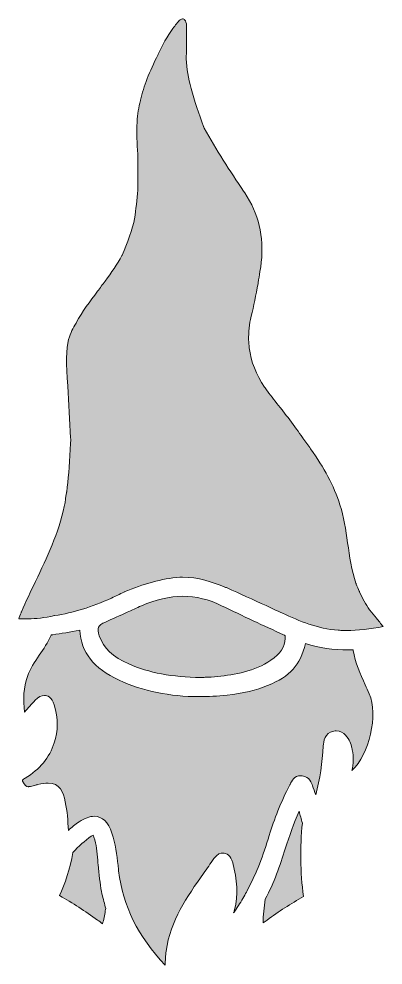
# Model space of a CAD drawing. Extents: x 5196 to 9860, y -2324 to 957.
# Drawn here: x 9530 to 9830, y -2294 to -1514 of the extents above; entities that cross this region are included whole.
import ezdxf

# ---------------------------------------------------------------- set-up
doc = ezdxf.new("R2010")
doc.units = 0
doc.header["$MEASUREMENT"] = 0
doc.layers.add('Layer 1', color=7, linetype='Continuous', lineweight=0)

# ---------------------------------------------------------------- blocks, each defined once
blk = doc.blocks.new('Block_1')
at = {"layer": 'Layer 1', "true_color": 0x66b9e0, "transparency": 33554687}
h = blk.add_hatch(color=143, dxfattribs=at)
h.dxf.hatch_style = 2
edge = h.paths.add_edge_path()
edge.add_spline(control_points=[(9830.06, -2014.79), (9819.71, -2016.97), (9809.06, -2018.17), (9799.92, -2018.17), (9798.95, -2018.17), (9797.98, -2018.16), (9797.02, -2018.13), (9795.85, -2018.1), (9794.58, -2018.03), (9793.02, -2017.93), (9776.25, -2016.72), (9761.04, -2010.47), (9747.06, -2003.87), (9742.56, -2001.81), (9738.06, -1999.74), (9733.58, -1997.68), (9723.02, -1992.83), (9712.1, -1987.81), (9701.44, -1982.99), (9701.17, -1982.88), (9700.91, -1982.79), (9700.64, -1982.73), (9700.48, -1982.7), (9700.12, -1982.6), (9699.54, -1982.36), (9689.56, -1978.31), (9677.6, -1974.17), (9664.62, -1974.17), (9663.98, -1974.17), (9663.37, -1974.18), (9662.81, -1974.2), (9662.7, -1974.2), (9662.58, -1974.2), (9662.46, -1974.21), (9647.69, -1975.48), (9632.29, -1979.59), (9616.73, -1986.43), (9616.67, -1986.46), (9616.6, -1986.49), (9616.54, -1986.52), (9613.1, -1988.26), (9609.67, -1989.89), (9606.33, -1991.39), (9589.73, -1998.9), (9574.44, -2003.64), (9559.56, -2005.86), (9559.48, -2005.88), (9559.39, -2005.89), (9559.31, -2005.91), (9551.06, -2007.68), (9543.95, -2008.54), (9537.58, -2008.54), (9536.41, -2008.54), (9535.25, -2008.51), (9534.16, -2008.45), (9533.94, -2008.43), (9533.7, -2008.43), (9533.45, -2008.43), (9532.96, -2008.43), (9532.41, -2008.45), (9531.83, -2008.48), (9531.35, -2008.5), (9530.83, -2008.53), (9530.33, -2008.53), (9530.19, -2008.53), (9530.06, -2008.52), (9529.94, -2008.52), (9530.1, -2007.19), (9531.17, -2004.77), (9531.67, -2003.63), (9531.81, -2003.29), (9531.96, -2002.97), (9532.08, -2002.66), (9535.67, -1994.28), (9539.71, -1985.85), (9543.62, -1977.69), (9553.02, -1958.02), (9562.75, -1937.69), (9567.33, -1915.86), (9567.62, -1914.52), (9567.88, -1913.15), (9568.1, -1911.85), (9568.16, -1911.62), (9568.19, -1911.38), (9568.2, -1911.13), (9568.29, -1908.57), (9568.62, -1906.22), (9569.12, -1904.68), (9569.17, -1904.52), (9569.21, -1904.36), (9569.23, -1904.2), (9569.27, -1904.06), (9569.31, -1903.91), (9569.33, -1903.76), (9570.58, -1894.29), (9571.56, -1882.56), (9572.25, -1868.89), (9572.25, -1868.82), (9572.25, -1868.53), (9572.25, -1868.49), (9572.22, -1867.52), (9572.31, -1866.36), (9572.41, -1865.13), (9572.41, -1865.13), (9572.45, -1864.5), (9572.45, -1864.5), (9572.54, -1863.47), (9572.62, -1862.25), (9572.6, -1861.13), (9572.6, -1861.13), (9572.6, -1861.01), (9572.6, -1861.01), (9572.6, -1860.78), (9572.6, -1860.56), (9572.58, -1860.35), (9572.58, -1860.35), (9572.54, -1859.29), (9572.54, -1859.29), (9571.79, -1845.32), (9571.04, -1830.88), (9570.21, -1816.68), (9570.21, -1816.57), (9570.2, -1816.46), (9570.19, -1816.35), (9568.54, -1799.1), (9568.79, -1785.61), (9570.9, -1778.35), (9572.64, -1772.32), (9574.2, -1769.29), (9577.06, -1764.79), (9577.08, -1764.76), (9577.1, -1764.73), (9577.1, -1764.7), (9577.16, -1764.62), (9577.21, -1764.55), (9577.25, -1764.47), (9582.1, -1755.28), (9588.5, -1746.78), (9594.71, -1738.56), (9596.75, -1735.83), (9598.89, -1733.01), (9600.95, -1730.19), (9606.21, -1722.93), (9610.89, -1716.33), (9614.81, -1709.06), (9614.81, -1709.05), (9614.83, -1709.04), (9614.83, -1709.03), (9614.91, -1708.9), (9614.96, -1708.77), (9615.02, -1708.64), (9619.17, -1699.49), (9623.9, -1686.7), (9625.16, -1678.75), (9626.39, -1671.03), (9627.31, -1662.84), (9627.81, -1655.06), (9627.83, -1654.98), (9627.83, -1654.7), (9627.83, -1654.7), (9627.88, -1646.49), (9627.85, -1638.42), (9627.83, -1629.87), (9627.83, -1629.87), (9627.83, -1628.44), (9627.83, -1628.44), (9627.83, -1627.57), (9627.83, -1626.69), (9627.83, -1625.81), (9627.83, -1625.8), (9627.83, -1625.51), (9627.83, -1625.42), (9627.25, -1616.96), (9626.75, -1607.95), (9627.31, -1599.08), (9627.73, -1592.48), (9628.67, -1586.68), (9630.21, -1581.34), (9630.23, -1581.26), (9630.25, -1581.17), (9630.27, -1581.09), (9632.81, -1569.44), (9637.25, -1557.81), (9644.7, -1543.36), (9644.73, -1543.28), (9644.77, -1543.19), (9644.81, -1543.1), (9648.02, -1535.59), (9652.08, -1528.45), (9656.87, -1521.9), (9657.83, -1520.58), (9658.81, -1519.28), (9659.81, -1518.02), (9660.83, -1516.76), (9661.81, -1515.56), (9662.92, -1514.81), (9663.56, -1514.37), (9664.23, -1514.1), (9664.83, -1514.04), (9664.89, -1514.04), (9664.95, -1514.03), (9665, -1514.03), (9665.1, -1514.03), (9665.19, -1514.04), (9665.29, -1514.05), (9665.64, -1514.14), (9665.98, -1514.33), (9666.31, -1514.64), (9666.37, -1514.7), (9666.44, -1514.76), (9666.5, -1514.82), (9666.96, -1515.29), (9667.33, -1515.92), (9667.56, -1516.61), (9668.19, -1518.41), (9668.15, -1520.62), (9668.1, -1523.04), (9668.1, -1523.04), (9668.08, -1523.52), (9668.08, -1523.58), (9667.98, -1528.52), (9667.96, -1533.52), (9667.94, -1538.36), (9667.92, -1541.19), (9667.91, -1544.02), (9667.88, -1546.86), (9667.88, -1546.86), (9667.88, -1547.05), (9667.88, -1547.05), (9668.17, -1554.78), (9669.48, -1562.93), (9671.77, -1571.25), (9674.6, -1581.57), (9678.16, -1592.42), (9682.04, -1602.63), (9682.08, -1602.72), (9682.1, -1602.81), (9682.15, -1602.9), (9682.15, -1602.9), (9682.25, -1603.12), (9682.25, -1603.12), (9682.37, -1603.38), (9682.48, -1603.64), (9682.65, -1603.96), (9692.29, -1621.96), (9703.9, -1639.29), (9715.14, -1656.06), (9715.14, -1656.06), (9716.08, -1657.48), (9716.08, -1657.48), (9727.5, -1674.48), (9731.96, -1693.23), (9729.67, -1714.65), (9729.5, -1716.35), (9729.27, -1718.06), (9729, -1719.8), (9728.5, -1723.02), (9728, -1726.16), (9727.48, -1729.24), (9727.31, -1730.22), (9727.15, -1731.19), (9726.98, -1732.15), (9725.29, -1741.71), (9723.45, -1750.64), (9721.41, -1759.19), (9719.81, -1765.81), (9719.12, -1772.3), (9719.27, -1778.65), (9719.33, -1780.86), (9719.5, -1783.04), (9719.77, -1785.21), (9721.16, -1796.49), (9725.4, -1807.27), (9732.46, -1817.47), (9733.17, -1818.47), (9733.83, -1819.46), (9734.52, -1820.5), (9734.52, -1820.5), (9734.54, -1820.53), (9734.54, -1820.53), (9734.6, -1820.63), (9734.67, -1820.71), (9734.73, -1820.8), (9738.02, -1825.22), (9741.67, -1829.85), (9745.2, -1834.33), (9745.92, -1835.25), (9746.65, -1836.17), (9747.38, -1837.1), (9751.27, -1842.07), (9755.19, -1847.11), (9758.75, -1852.07), (9760.48, -1854.47), (9762.14, -1856.85), (9763.66, -1859.2), (9763.75, -1859.34), (9763.85, -1859.47), (9763.95, -1859.6), (9766.17, -1862.63), (9768.31, -1865.59), (9770.35, -1868.51), (9781.23, -1884.04), (9789.52, -1898.41), (9794.5, -1914.59), (9794.5, -1914.63), (9794.52, -1914.67), (9794.54, -1914.71), (9797.81, -1924.26), (9799.35, -1935.24), (9800.85, -1945.86), (9802.44, -1957.08), (9804.06, -1968.67), (9807.75, -1979.2), (9807.81, -1979.4), (9807.89, -1979.61), (9807.98, -1979.84), (9808.73, -1981.92), (9809.56, -1983.92), (9810.42, -1985.8), (9810.48, -1985.97), (9810.56, -1986.14), (9810.64, -1986.32), (9812.98, -1991.47), (9815.77, -1996.49), (9818.95, -2001.23), (9819.02, -2001.33), (9819.08, -2001.43), (9819.16, -2001.52), (9820.91, -2003.69), (9822.73, -2005.87), (9824.54, -2008.05), (9826.39, -2010.28), (9828.31, -2012.59), (9830.06, -2014.79)], knot_values=[0, 0, 0, 0, 1, 1, 1, 2, 2, 2, 3, 3, 3, 4, 4, 4, 5, 5, 5, 6, 6, 6, 7, 7, 7, 8, 8, 8, 9, 9, 9, 10, 10, 10, 11, 11, 11, 12, 12, 12, 13, 13, 13, 14, 14, 14, 15, 15, 15, 16, 16, 16, 17, 17, 17, 18, 18, 18, 19, 19, 19, 20, 20, 20, 21, 21, 21, 22, 22, 22, 23, 23, 23, 24, 24, 24, 25, 25, 25, 26, 26, 26, 27, 27, 27, 28, 28, 28, 29, 29, 29, 30, 30, 30, 31, 31, 31, 32, 32, 32, 33, 33, 33, 34, 34, 34, 35, 35, 35, 36, 36, 36, 37, 37, 37, 38, 38, 38, 39, 39, 39, 40, 40, 40, 41, 41, 41, 42, 42, 42, 43, 43, 43, 44, 44, 44, 45, 45, 45, 46, 46, 46, 47, 47, 47, 48, 48, 48, 49, 49, 49, 50, 50, 50, 51, 51, 51, 52, 52, 52, 53, 53, 53, 54, 54, 54, 55, 55, 55, 56, 56, 56, 57, 57, 57, 58, 58, 58, 59, 59, 59, 60, 60, 60, 61, 61, 61, 62, 62, 62, 63, 63, 63, 64, 64, 64, 65, 65, 65, 66, 66, 66, 67, 67, 67, 68, 68, 68, 69, 69, 69, 70, 70, 70, 71, 71, 71, 72, 72, 72, 73, 73, 73, 74, 74, 74, 75, 75, 75, 76, 76, 76, 77, 77, 77, 78, 78, 78, 79, 79, 79, 80, 80, 80, 81, 81, 81, 82, 82, 82, 83, 83, 83, 84, 84, 84, 85, 85, 85, 86, 86, 86, 87, 87, 87, 88, 88, 88, 89, 89, 89, 90, 90, 90, 91, 91, 91, 92, 92, 92, 93, 93, 93, 94, 94, 94, 95, 95, 95, 96, 96, 96, 97, 97, 97, 98, 98, 98, 99, 99, 99, 100, 100, 100, 101, 101, 101, 102, 102, 102, 103, 103, 103, 104, 104, 104, 105, 105, 105, 106, 106, 106, 107, 107, 107, 108, 108, 108, 109, 109, 109, 110, 110, 110, 111, 111, 111, 111], degree=3, periodic=0)
at = {"layer": 'Layer 1', "true_color": 0xe89fbb, "transparency": 33554687}
h = blk.add_hatch(color=231, dxfattribs=at)
h.dxf.hatch_style = 2
edge = h.paths.add_edge_path()
edge.add_spline(control_points=[(9749.48, -2024.67), (9749.14, -2031.71), (9745.48, -2037.28), (9737.61, -2042.7), (9724.04, -2052.01), (9707.85, -2054.53), (9693.75, -2056.17), (9690.24, -2056.56), (9686.67, -2056.67), (9683.52, -2056.77), (9682.2, -2056.81), (9680.97, -2056.85), (9679.87, -2056.9), (9656.16, -2056.6), (9637.28, -2053.06), (9620.46, -2045.78), (9607.33, -2040.09), (9599.62, -2032.7), (9596.2, -2022.53), (9594.05, -2016.14), (9595.04, -2013.91), (9601.24, -2011.19), (9607.22, -2008.58), (9613.24, -2005.84), (9619.06, -2003.19), (9622.99, -2001.4), (9626.92, -1999.62), (9630.86, -1997.85), (9642.55, -1992.64), (9654.03, -1990), (9664.96, -1990), (9675.8, -1990), (9686.58, -1992.6), (9697.02, -1997.71), (9714.24, -2006.17), (9732.15, -2014.4), (9747.95, -2021.66), (9749.26, -2022.27), (9749.59, -2022.51), (9749.48, -2024.67)], knot_values=[0, 0, 0, 0, 1, 1, 1, 2, 2, 2, 3, 3, 3, 4, 4, 4, 5, 5, 5, 6, 6, 6, 7, 7, 7, 8, 8, 8, 9, 9, 9, 10, 10, 10, 11, 11, 11, 12, 12, 12, 13, 13, 13, 13], degree=3, periodic=0)
at = {"layer": 'Layer 1', "true_color": 0xf1ebea, "transparency": 33554687}
h = blk.add_hatch(color=7, dxfattribs=at)
h.dxf.hatch_style = 2
edge = h.paths.add_edge_path()
edge.add_spline(control_points=[(9804.45, -2133.61), (9805.48, -2128.15), (9806.21, -2122.5), (9804.66, -2116.51), (9804.56, -2116.05), (9804.45, -2115.58), (9804.33, -2115.11), (9803.95, -2113.42), (9803.5, -2111.51), (9802.6, -2109.68), (9801.31, -2107.07), (9798.29, -2100.93), (9791.48, -2100.93), (9790.83, -2100.93), (9790.14, -2100.99), (9789.46, -2101.11), (9781.67, -2102.41), (9781.06, -2109.81), (9780.77, -2113.37), (9779.66, -2127.18), (9778.33, -2140.64), (9774.52, -2153.63), (9773.64, -2151.05), (9772.79, -2148.54), (9771.91, -2146.09), (9771.17, -2144.05), (9769.25, -2138.62), (9763.46, -2137.94), (9763.08, -2137.89), (9762.7, -2137.87), (9762.33, -2137.87), (9756.89, -2137.87), (9754.6, -2142.49), (9753.37, -2144.98), (9753.37, -2144.98), (9753.2, -2145.32), (9753.2, -2145.32), (9745.79, -2160.03), (9740.25, -2173.68), (9736.27, -2187.05), (9731.27, -2203.88), (9725.52, -2218.39), (9718.7, -2231.42), (9717.81, -2233.14), (9716.95, -2234.72), (9716.08, -2236.27), (9713.93, -2240.1), (9711.6, -2243.93), (9708.95, -2247.96), (9708.25, -2249.01), (9707.56, -2250.02), (9706.87, -2251.01), (9707.12, -2250.17), (9707.35, -2249.34), (9707.58, -2248.5), (9711.1, -2235.93), (9709.56, -2223.88), (9706.14, -2209.65), (9704.72, -2203.71), (9700.97, -2201.59), (9697.95, -2201.59), (9696.35, -2201.59), (9693.27, -2202.19), (9690.58, -2206.19), (9687.81, -2210.3), (9684.89, -2214.45), (9682.06, -2218.46), (9668.58, -2237.53), (9654.66, -2257.25), (9651.27, -2282.44), (9650.79, -2286.2), (9650.58, -2290.01), (9650.41, -2293.97), (9628.1, -2270.48), (9615.56, -2245.04), (9612.14, -2216.36), (9611.96, -2214.89), (9611.79, -2213.41), (9611.64, -2211.93), (9610.64, -2203.1), (9609.62, -2193.97), (9606.62, -2185.14), (9603.52, -2175.98), (9598.6, -2171.34), (9591.97, -2171.34), (9588.29, -2171.34), (9584.22, -2172.83), (9579.54, -2175.9), (9576.29, -2178.06), (9573.39, -2180.48), (9570.72, -2182.92), (9570.27, -2174.8), (9569.79, -2167.11), (9568.12, -2159.43), (9566.39, -2151.58), (9563.89, -2143.92), (9554, -2143.92), (9551.77, -2143.92), (9549.1, -2144.31), (9545.58, -2145.14), (9544.7, -2145.34), (9543.83, -2145.57), (9542.95, -2145.81), (9541.29, -2146.24), (9539.75, -2146.65), (9538.23, -2146.87), (9537.95, -2146.91), (9537.7, -2146.93), (9537.45, -2146.93), (9535.95, -2146.93), (9534.81, -2146.19), (9533, -2142.29), (9532.81, -2141.87), (9532.77, -2141.63), (9532.75, -2141.62), (9532.97, -2141.12), (9534.6, -2140.15), (9535.12, -2139.83), (9547.14, -2132.6), (9554.98, -2123.11), (9559.1, -2110.8), (9562.39, -2100.97), (9562.37, -2090.74), (9559.06, -2079.52), (9557.12, -2073.01), (9553.58, -2071.64), (9550.95, -2071.64), (9548.39, -2071.64), (9545.89, -2072.97), (9543.27, -2075.73), (9540.35, -2078.83), (9537.62, -2081.98), (9534.58, -2085.56), (9533.1, -2074.78), (9533.89, -2065.29), (9537.04, -2056), (9539.16, -2049.74), (9542.85, -2044.31), (9546.75, -2038.55), (9550.29, -2033.36), (9553.92, -2028), (9556.41, -2021.9), (9556.54, -2021.89), (9556.67, -2021.87), (9556.79, -2021.86), (9557.14, -2021.81), (9557.48, -2021.77), (9557.81, -2021.72), (9564.42, -2020.65), (9572.22, -2019.37), (9580.1, -2017.95), (9581.04, -2036.14), (9591.62, -2049.62), (9612.42, -2059.11), (9632.41, -2068.23), (9654.04, -2072.66), (9678.6, -2072.66), (9685.91, -2072.66), (9693.6, -2072.25), (9701.46, -2071.44), (9714.83, -2070.06), (9725.46, -2067.56), (9734.93, -2063.57), (9753.56, -2055.74), (9761.68, -2046.86), (9766.14, -2029.02), (9777.6, -2032.49), (9789.41, -2034.24), (9801.27, -2034.24), (9802.37, -2034.24), (9803.47, -2034.23), (9804.58, -2034.2), (9804.58, -2034.2), (9804.85, -2034.19), (9804.85, -2034.19), (9805.02, -2034.19), (9805.14, -2034.2), (9805.25, -2034.21), (9805.27, -2034.3), (9805.29, -2034.42), (9805.33, -2034.57), (9807.1, -2044.79), (9811.31, -2054.03), (9815.39, -2062.97), (9816.46, -2065.35), (9817.58, -2067.81), (9818.64, -2070.24), (9826.22, -2087.77), (9818.79, -2120.31), (9804.45, -2133.61)], knot_values=[0, 0, 0, 0, 1, 1, 1, 2, 2, 2, 3, 3, 3, 4, 4, 4, 5, 5, 5, 6, 6, 6, 7, 7, 7, 8, 8, 8, 9, 9, 9, 10, 10, 10, 11, 11, 11, 12, 12, 12, 13, 13, 13, 14, 14, 14, 15, 15, 15, 16, 16, 16, 17, 17, 17, 18, 18, 18, 19, 19, 19, 20, 20, 20, 21, 21, 21, 22, 22, 22, 23, 23, 23, 24, 24, 24, 25, 25, 25, 26, 26, 26, 27, 27, 27, 28, 28, 28, 29, 29, 29, 30, 30, 30, 31, 31, 31, 32, 32, 32, 33, 33, 33, 34, 34, 34, 35, 35, 35, 36, 36, 36, 37, 37, 37, 38, 38, 38, 39, 39, 39, 40, 40, 40, 41, 41, 41, 42, 42, 42, 43, 43, 43, 44, 44, 44, 45, 45, 45, 46, 46, 46, 47, 47, 47, 48, 48, 48, 49, 49, 49, 50, 50, 50, 51, 51, 51, 52, 52, 52, 53, 53, 53, 54, 54, 54, 55, 55, 55, 56, 56, 56, 57, 57, 57, 58, 58, 58, 59, 59, 59, 60, 60, 60, 61, 61, 61, 62, 62, 62, 63, 63, 63, 63], degree=3, periodic=0)
at = {"layer": 'Layer 1', "true_color": 0xe8c1bb, "transparency": 33554687}
h = blk.add_hatch(color=254, dxfattribs=at)
h.dxf.hatch_style = 2
edge = h.paths.add_edge_path()
edge.add_spline(control_points=[(9764.4, -2237.46), (9754.02, -2243.38), (9743.96, -2249.89), (9734.45, -2256.82), (9733.29, -2257.66), (9732.21, -2258.46), (9731.19, -2259.24), (9731.1, -2253), (9731.96, -2246.4), (9732.96, -2239.63), (9740.39, -2226.06), (9745, -2211.85), (9749.48, -2198.11), (9752.98, -2187.35), (9756.31, -2177.1), (9760.87, -2167.19), (9761.71, -2170.36), (9762.62, -2173.66), (9763.54, -2176.94), (9761.56, -2196.9), (9761.83, -2217.24), (9764.4, -2237.46)], knot_values=[0, 0, 0, 0, 1, 1, 1, 2, 2, 2, 3, 3, 3, 4, 4, 4, 5, 5, 5, 6, 6, 6, 7, 7, 7, 7], degree=3, periodic=0)
h = blk.add_hatch(color=254, dxfattribs=at)
h.dxf.hatch_style = 2
edge = h.paths.add_edge_path()
edge.add_spline(control_points=[(9601.46, -2247.2), (9601.23, -2247.9), (9601.1, -2248.63), (9601.04, -2249.39), (9600.77, -2253.04), (9600.02, -2256.57), (9598.77, -2259.93), (9597.48, -2258.93), (9596.1, -2257.9), (9594.62, -2256.82), (9584.7, -2249.58), (9574.21, -2242.83), (9563.42, -2236.73), (9567.64, -2226.89), (9572.27, -2214.52), (9574.48, -2201.04), (9579.06, -2195.94), (9584.12, -2191.47), (9589.58, -2187.74), (9590.31, -2187.24), (9590.79, -2187.02), (9591.06, -2186.92), (9591.21, -2187.17), (9591.48, -2187.65), (9591.77, -2188.52), (9593.77, -2194.52), (9594.31, -2200.76), (9594.87, -2207.37), (9594.96, -2208.58), (9595.08, -2209.79), (9595.19, -2211), (9595.96, -2219.36), (9596.88, -2226.64), (9597.98, -2233.34), (9598.06, -2233.76), (9598.1, -2234.15), (9598.15, -2234.52), (9598.17, -2234.74), (9598.21, -2234.96), (9598.29, -2235.18), (9599.48, -2239.37), (9600.6, -2243.77), (9601.46, -2247.2)], knot_values=[0, 0, 0, 0, 1, 1, 1, 2, 2, 2, 3, 3, 3, 4, 4, 4, 5, 5, 5, 6, 6, 6, 7, 7, 7, 8, 8, 8, 9, 9, 9, 10, 10, 10, 11, 11, 11, 12, 12, 12, 13, 13, 13, 14, 14, 14, 14], degree=3, periodic=0)
at = {"layer": 'Layer 1'}
for points, knots in [([(9830.06, -2014.79), (9819.71, -2016.97), (9809.06, -2018.17), (9799.92, -2018.17), (9798.95, -2018.17), (9797.98, -2018.16), (9797.02, -2018.13), (9795.85, -2018.1), (9794.58, -2018.03), (9793.02, -2017.93), (9776.25, -2016.72), (9761.04, -2010.47), (9747.06, -2003.87), (9742.56, -2001.81), (9738.06, -1999.74), (9733.58, -1997.68), (9723.02, -1992.83), (9712.1, -1987.81), (9701.44, -1982.99), (9701.17, -1982.88), (9700.91, -1982.79), (9700.64, -1982.73), (9700.48, -1982.7), (9700.12, -1982.6), (9699.54, -1982.36), (9689.56, -1978.31), (9677.6, -1974.17), (9664.62, -1974.17), (9663.98, -1974.17), (9663.37, -1974.18), (9662.81, -1974.2), (9662.7, -1974.2), (9662.58, -1974.2), (9662.46, -1974.21), (9647.69, -1975.48), (9632.29, -1979.59), (9616.73, -1986.43), (9616.67, -1986.46), (9616.6, -1986.49), (9616.54, -1986.52), (9613.1, -1988.26), (9609.67, -1989.89), (9606.33, -1991.39), (9589.73, -1998.9), (9574.44, -2003.64), (9559.56, -2005.86), (9559.48, -2005.88), (9559.39, -2005.89), (9559.31, -2005.91), (9551.06, -2007.68), (9543.95, -2008.54), (9537.58, -2008.54), (9536.41, -2008.54), (9535.25, -2008.51), (9534.16, -2008.45), (9533.94, -2008.43), (9533.7, -2008.43), (9533.45, -2008.43), (9532.96, -2008.43), (9532.41, -2008.45), (9531.83, -2008.48), (9531.35, -2008.5), (9530.83, -2008.53), (9530.33, -2008.53), (9530.19, -2008.53), (9530.06, -2008.52), (9529.94, -2008.52), (9530.1, -2007.19), (9531.17, -2004.77), (9531.67, -2003.63), (9531.81, -2003.29), (9531.96, -2002.97), (9532.08, -2002.66), (9535.67, -1994.28), (9539.71, -1985.85), (9543.62, -1977.69), (9553.02, -1958.02), (9562.75, -1937.69), (9567.33, -1915.86), (9567.62, -1914.52), (9567.88, -1913.15), (9568.1, -1911.85), (9568.16, -1911.62), (9568.19, -1911.38), (9568.2, -1911.13), (9568.29, -1908.57), (9568.62, -1906.22), (9569.12, -1904.68), (9569.17, -1904.52), (9569.21, -1904.36), (9569.23, -1904.2), (9569.27, -1904.06), (9569.31, -1903.91), (9569.33, -1903.76), (9570.58, -1894.29), (9571.56, -1882.56), (9572.25, -1868.89), (9572.25, -1868.82), (9572.25, -1868.53), (9572.25, -1868.49), (9572.22, -1867.52), (9572.31, -1866.36), (9572.41, -1865.13), (9572.41, -1865.13), (9572.45, -1864.5), (9572.45, -1864.5), (9572.54, -1863.47), (9572.62, -1862.25), (9572.6, -1861.13), (9572.6, -1861.13), (9572.6, -1861.01), (9572.6, -1861.01), (9572.6, -1860.78), (9572.6, -1860.56), (9572.58, -1860.35), (9572.58, -1860.35), (9572.54, -1859.29), (9572.54, -1859.29), (9571.79, -1845.32), (9571.04, -1830.88), (9570.21, -1816.68), (9570.21, -1816.57), (9570.2, -1816.46), (9570.19, -1816.35), (9568.54, -1799.1), (9568.79, -1785.61), (9570.9, -1778.35), (9572.64, -1772.32), (9574.2, -1769.29), (9577.06, -1764.79), (9577.08, -1764.76), (9577.1, -1764.73), (9577.1, -1764.7), (9577.16, -1764.62), (9577.21, -1764.55), (9577.25, -1764.47), (9582.1, -1755.28), (9588.5, -1746.78), (9594.71, -1738.56), (9596.75, -1735.83), (9598.89, -1733.01), (9600.95, -1730.19), (9606.21, -1722.93), (9610.89, -1716.33), (9614.81, -1709.06), (9614.81, -1709.05), (9614.83, -1709.04), (9614.83, -1709.03), (9614.91, -1708.9), (9614.96, -1708.77), (9615.02, -1708.64), (9619.17, -1699.49), (9623.9, -1686.7), (9625.16, -1678.75), (9626.39, -1671.03), (9627.31, -1662.84), (9627.81, -1655.06), (9627.83, -1654.98), (9627.83, -1654.7), (9627.83, -1654.7), (9627.88, -1646.49), (9627.85, -1638.42), (9627.83, -1629.87), (9627.83, -1629.87), (9627.83, -1628.44), (9627.83, -1628.44), (9627.83, -1627.57), (9627.83, -1626.69), (9627.83, -1625.81), (9627.83, -1625.8), (9627.83, -1625.51), (9627.83, -1625.42), (9627.25, -1616.96), (9626.75, -1607.95), (9627.31, -1599.08), (9627.73, -1592.48), (9628.67, -1586.68), (9630.21, -1581.34), (9630.23, -1581.26), (9630.25, -1581.17), (9630.27, -1581.09), (9632.81, -1569.44), (9637.25, -1557.81), (9644.7, -1543.36), (9644.73, -1543.28), (9644.77, -1543.19), (9644.81, -1543.1), (9648.02, -1535.59), (9652.08, -1528.45), (9656.87, -1521.9), (9657.83, -1520.58), (9658.81, -1519.28), (9659.81, -1518.02), (9660.83, -1516.76), (9661.81, -1515.56), (9662.92, -1514.81), (9663.56, -1514.37), (9664.23, -1514.1), (9664.83, -1514.04), (9664.89, -1514.04), (9664.95, -1514.03), (9665, -1514.03), (9665.1, -1514.03), (9665.19, -1514.04), (9665.29, -1514.05), (9665.64, -1514.14), (9665.98, -1514.33), (9666.31, -1514.64), (9666.37, -1514.7), (9666.44, -1514.76), (9666.5, -1514.82), (9666.96, -1515.29), (9667.33, -1515.92), (9667.56, -1516.61), (9668.19, -1518.41), (9668.15, -1520.62), (9668.1, -1523.04), (9668.1, -1523.04), (9668.08, -1523.52), (9668.08, -1523.58), (9667.98, -1528.52), (9667.96, -1533.52), (9667.94, -1538.36), (9667.92, -1541.19), (9667.91, -1544.02), (9667.88, -1546.86), (9667.88, -1546.86), (9667.88, -1547.05), (9667.88, -1547.05), (9668.17, -1554.78), (9669.48, -1562.93), (9671.77, -1571.25), (9674.6, -1581.57), (9678.16, -1592.42), (9682.04, -1602.63), (9682.08, -1602.72), (9682.1, -1602.81), (9682.15, -1602.9), (9682.15, -1602.9), (9682.25, -1603.12), (9682.25, -1603.12), (9682.37, -1603.38), (9682.48, -1603.64), (9682.65, -1603.96), (9692.29, -1621.96), (9703.9, -1639.29), (9715.14, -1656.06), (9715.14, -1656.06), (9716.08, -1657.48), (9716.08, -1657.48), (9727.5, -1674.48), (9731.96, -1693.23), (9729.67, -1714.65), (9729.5, -1716.35), (9729.27, -1718.06), (9729, -1719.8), (9728.5, -1723.02), (9728, -1726.16), (9727.48, -1729.24), (9727.31, -1730.22), (9727.15, -1731.19), (9726.98, -1732.15), (9725.29, -1741.71), (9723.45, -1750.64), (9721.41, -1759.19), (9719.81, -1765.81), (9719.12, -1772.3), (9719.27, -1778.65), (9719.33, -1780.86), (9719.5, -1783.04), (9719.77, -1785.21), (9721.16, -1796.49), (9725.4, -1807.27), (9732.46, -1817.47), (9733.17, -1818.47), (9733.83, -1819.46), (9734.52, -1820.5), (9734.52, -1820.5), (9734.54, -1820.53), (9734.54, -1820.53), (9734.6, -1820.63), (9734.67, -1820.71), (9734.73, -1820.8), (9738.02, -1825.22), (9741.67, -1829.85), (9745.2, -1834.33), (9745.92, -1835.25), (9746.65, -1836.17), (9747.38, -1837.1), (9751.27, -1842.07), (9755.19, -1847.11), (9758.75, -1852.07), (9760.48, -1854.47), (9762.14, -1856.85), (9763.66, -1859.2), (9763.75, -1859.34), (9763.85, -1859.47), (9763.95, -1859.6), (9766.17, -1862.63), (9768.31, -1865.59), (9770.35, -1868.51), (9781.23, -1884.04), (9789.52, -1898.41), (9794.5, -1914.59), (9794.5, -1914.63), (9794.52, -1914.67), (9794.54, -1914.71), (9797.81, -1924.26), (9799.35, -1935.24), (9800.85, -1945.86), (9802.44, -1957.08), (9804.06, -1968.67), (9807.75, -1979.2), (9807.81, -1979.4), (9807.89, -1979.61), (9807.98, -1979.84), (9808.73, -1981.92), (9809.56, -1983.92), (9810.42, -1985.8), (9810.48, -1985.97), (9810.56, -1986.14), (9810.64, -1986.32), (9812.98, -1991.47), (9815.77, -1996.49), (9818.95, -2001.23), (9819.02, -2001.33), (9819.08, -2001.43), (9819.16, -2001.52), (9820.91, -2003.69), (9822.73, -2005.87), (9824.54, -2008.05), (9826.39, -2010.28), (9828.31, -2012.59), (9830.06, -2014.79)], [0, 0, 0, 0, 1, 1, 1, 2, 2, 2, 3, 3, 3, 4, 4, 4, 5, 5, 5, 6, 6, 6, 7, 7, 7, 8, 8, 8, 9, 9, 9, 10, 10, 10, 11, 11, 11, 12, 12, 12, 13, 13, 13, 14, 14, 14, 15, 15, 15, 16, 16, 16, 17, 17, 17, 18, 18, 18, 19, 19, 19, 20, 20, 20, 21, 21, 21, 22, 22, 22, 23, 23, 23, 24, 24, 24, 25, 25, 25, 26, 26, 26, 27, 27, 27, 28, 28, 28, 29, 29, 29, 30, 30, 30, 31, 31, 31, 32, 32, 32, 33, 33, 33, 34, 34, 34, 35, 35, 35, 36, 36, 36, 37, 37, 37, 38, 38, 38, 39, 39, 39, 40, 40, 40, 41, 41, 41, 42, 42, 42, 43, 43, 43, 44, 44, 44, 45, 45, 45, 46, 46, 46, 47, 47, 47, 48, 48, 48, 49, 49, 49, 50, 50, 50, 51, 51, 51, 52, 52, 52, 53, 53, 53, 54, 54, 54, 55, 55, 55, 56, 56, 56, 57, 57, 57, 58, 58, 58, 59, 59, 59, 60, 60, 60, 61, 61, 61, 62, 62, 62, 63, 63, 63, 64, 64, 64, 65, 65, 65, 66, 66, 66, 67, 67, 67, 68, 68, 68, 69, 69, 69, 70, 70, 70, 71, 71, 71, 72, 72, 72, 73, 73, 73, 74, 74, 74, 75, 75, 75, 76, 76, 76, 77, 77, 77, 78, 78, 78, 79, 79, 79, 80, 80, 80, 81, 81, 81, 82, 82, 82, 83, 83, 83, 84, 84, 84, 85, 85, 85, 86, 86, 86, 87, 87, 87, 88, 88, 88, 89, 89, 89, 90, 90, 90, 91, 91, 91, 92, 92, 92, 93, 93, 93, 94, 94, 94, 95, 95, 95, 96, 96, 96, 97, 97, 97, 98, 98, 98, 99, 99, 99, 100, 100, 100, 101, 101, 101, 102, 102, 102, 103, 103, 103, 104, 104, 104, 105, 105, 105, 106, 106, 106, 107, 107, 107, 108, 108, 108, 109, 109, 109, 110, 110, 110, 111, 111, 111, 111]), ([(9749.48, -2024.67), (9749.14, -2031.71), (9745.48, -2037.28), (9737.61, -2042.7), (9724.04, -2052.01), (9707.85, -2054.53), (9693.75, -2056.17), (9690.24, -2056.56), (9686.67, -2056.67), (9683.52, -2056.77), (9682.2, -2056.81), (9680.97, -2056.85), (9679.87, -2056.9), (9656.16, -2056.6), (9637.28, -2053.06), (9620.46, -2045.78), (9607.33, -2040.09), (9599.62, -2032.7), (9596.2, -2022.53), (9594.05, -2016.14), (9595.04, -2013.91), (9601.24, -2011.19), (9607.22, -2008.58), (9613.24, -2005.84), (9619.06, -2003.19), (9622.99, -2001.4), (9626.92, -1999.62), (9630.86, -1997.85), (9642.55, -1992.64), (9654.03, -1990), (9664.96, -1990), (9675.8, -1990), (9686.58, -1992.6), (9697.02, -1997.71), (9714.24, -2006.17), (9732.15, -2014.4), (9747.95, -2021.66), (9749.26, -2022.27), (9749.59, -2022.51), (9749.48, -2024.67)], [0, 0, 0, 0, 1, 1, 1, 2, 2, 2, 3, 3, 3, 4, 4, 4, 5, 5, 5, 6, 6, 6, 7, 7, 7, 8, 8, 8, 9, 9, 9, 10, 10, 10, 11, 11, 11, 12, 12, 12, 13, 13, 13, 13]), ([(9804.45, -2133.61), (9805.48, -2128.15), (9806.21, -2122.5), (9804.66, -2116.51), (9804.56, -2116.05), (9804.45, -2115.58), (9804.33, -2115.11), (9803.95, -2113.42), (9803.5, -2111.51), (9802.6, -2109.68), (9801.31, -2107.07), (9798.29, -2100.93), (9791.48, -2100.93), (9790.83, -2100.93), (9790.14, -2100.99), (9789.46, -2101.11), (9781.67, -2102.41), (9781.06, -2109.81), (9780.77, -2113.37), (9779.66, -2127.18), (9778.33, -2140.64), (9774.52, -2153.63), (9773.64, -2151.05), (9772.79, -2148.54), (9771.91, -2146.09), (9771.17, -2144.05), (9769.25, -2138.62), (9763.46, -2137.94), (9763.08, -2137.89), (9762.7, -2137.87), (9762.33, -2137.87), (9756.89, -2137.87), (9754.6, -2142.49), (9753.37, -2144.98), (9753.37, -2144.98), (9753.2, -2145.32), (9753.2, -2145.32), (9745.79, -2160.03), (9740.25, -2173.68), (9736.27, -2187.05), (9731.27, -2203.88), (9725.52, -2218.39), (9718.7, -2231.42), (9717.81, -2233.14), (9716.95, -2234.72), (9716.08, -2236.27), (9713.93, -2240.1), (9711.6, -2243.93), (9708.95, -2247.96), (9708.25, -2249.01), (9707.56, -2250.02), (9706.87, -2251.01), (9707.12, -2250.17), (9707.35, -2249.34), (9707.58, -2248.5), (9711.1, -2235.93), (9709.56, -2223.88), (9706.14, -2209.65), (9704.72, -2203.71), (9700.97, -2201.59), (9697.95, -2201.59), (9696.35, -2201.59), (9693.27, -2202.19), (9690.58, -2206.19), (9687.81, -2210.3), (9684.89, -2214.45), (9682.06, -2218.46), (9668.58, -2237.53), (9654.66, -2257.25), (9651.27, -2282.44), (9650.79, -2286.2), (9650.58, -2290.01), (9650.41, -2293.97), (9628.1, -2270.48), (9615.56, -2245.04), (9612.14, -2216.36), (9611.96, -2214.89), (9611.79, -2213.41), (9611.64, -2211.93), (9610.64, -2203.1), (9609.62, -2193.97), (9606.62, -2185.14), (9603.52, -2175.98), (9598.6, -2171.34), (9591.97, -2171.34), (9588.29, -2171.34), (9584.22, -2172.83), (9579.54, -2175.9), (9576.29, -2178.06), (9573.39, -2180.48), (9570.72, -2182.92), (9570.27, -2174.8), (9569.79, -2167.11), (9568.12, -2159.43), (9566.39, -2151.58), (9563.89, -2143.92), (9554, -2143.92), (9551.77, -2143.92), (9549.1, -2144.31), (9545.58, -2145.14), (9544.7, -2145.34), (9543.83, -2145.57), (9542.95, -2145.81), (9541.29, -2146.24), (9539.75, -2146.65), (9538.23, -2146.87), (9537.95, -2146.91), (9537.7, -2146.93), (9537.45, -2146.93), (9535.95, -2146.93), (9534.81, -2146.19), (9533, -2142.29), (9532.81, -2141.87), (9532.77, -2141.63), (9532.75, -2141.62), (9532.97, -2141.12), (9534.6, -2140.15), (9535.12, -2139.83), (9547.14, -2132.6), (9554.98, -2123.11), (9559.1, -2110.8), (9562.39, -2100.97), (9562.37, -2090.74), (9559.06, -2079.52), (9557.12, -2073.01), (9553.58, -2071.64), (9550.95, -2071.64), (9548.39, -2071.64), (9545.89, -2072.97), (9543.27, -2075.73), (9540.35, -2078.83), (9537.62, -2081.98), (9534.58, -2085.56), (9533.1, -2074.78), (9533.89, -2065.29), (9537.04, -2056), (9539.16, -2049.74), (9542.85, -2044.31), (9546.75, -2038.55), (9550.29, -2033.36), (9553.92, -2028), (9556.41, -2021.9), (9556.54, -2021.89), (9556.67, -2021.87), (9556.79, -2021.86), (9557.14, -2021.81), (9557.48, -2021.77), (9557.81, -2021.72), (9564.42, -2020.65), (9572.22, -2019.37), (9580.1, -2017.95), (9581.04, -2036.14), (9591.62, -2049.62), (9612.42, -2059.11), (9632.41, -2068.23), (9654.04, -2072.66), (9678.6, -2072.66), (9685.91, -2072.66), (9693.6, -2072.25), (9701.46, -2071.44), (9714.83, -2070.06), (9725.46, -2067.56), (9734.93, -2063.57), (9753.56, -2055.74), (9761.68, -2046.86), (9766.14, -2029.02), (9777.6, -2032.49), (9789.41, -2034.24), (9801.27, -2034.24), (9802.37, -2034.24), (9803.47, -2034.23), (9804.58, -2034.2), (9804.58, -2034.2), (9804.85, -2034.19), (9804.85, -2034.19), (9805.02, -2034.19), (9805.14, -2034.2), (9805.25, -2034.21), (9805.27, -2034.3), (9805.29, -2034.42), (9805.33, -2034.57), (9807.1, -2044.79), (9811.31, -2054.03), (9815.39, -2062.97), (9816.46, -2065.35), (9817.58, -2067.81), (9818.64, -2070.24), (9826.22, -2087.77), (9818.79, -2120.31), (9804.45, -2133.61)], [0, 0, 0, 0, 1, 1, 1, 2, 2, 2, 3, 3, 3, 4, 4, 4, 5, 5, 5, 6, 6, 6, 7, 7, 7, 8, 8, 8, 9, 9, 9, 10, 10, 10, 11, 11, 11, 12, 12, 12, 13, 13, 13, 14, 14, 14, 15, 15, 15, 16, 16, 16, 17, 17, 17, 18, 18, 18, 19, 19, 19, 20, 20, 20, 21, 21, 21, 22, 22, 22, 23, 23, 23, 24, 24, 24, 25, 25, 25, 26, 26, 26, 27, 27, 27, 28, 28, 28, 29, 29, 29, 30, 30, 30, 31, 31, 31, 32, 32, 32, 33, 33, 33, 34, 34, 34, 35, 35, 35, 36, 36, 36, 37, 37, 37, 38, 38, 38, 39, 39, 39, 40, 40, 40, 41, 41, 41, 42, 42, 42, 43, 43, 43, 44, 44, 44, 45, 45, 45, 46, 46, 46, 47, 47, 47, 48, 48, 48, 49, 49, 49, 50, 50, 50, 51, 51, 51, 52, 52, 52, 53, 53, 53, 54, 54, 54, 55, 55, 55, 56, 56, 56, 57, 57, 57, 58, 58, 58, 59, 59, 59, 60, 60, 60, 61, 61, 61, 62, 62, 62, 63, 63, 63, 63]), ([(9764.4, -2237.46), (9754.02, -2243.38), (9743.96, -2249.89), (9734.45, -2256.82), (9733.29, -2257.66), (9732.21, -2258.46), (9731.19, -2259.24), (9731.1, -2253), (9731.96, -2246.4), (9732.96, -2239.63), (9740.39, -2226.06), (9745, -2211.85), (9749.48, -2198.11), (9752.98, -2187.35), (9756.31, -2177.1), (9760.87, -2167.19), (9761.71, -2170.36), (9762.62, -2173.66), (9763.54, -2176.94), (9761.56, -2196.9), (9761.83, -2217.24), (9764.4, -2237.46)], [0, 0, 0, 0, 1, 1, 1, 2, 2, 2, 3, 3, 3, 4, 4, 4, 5, 5, 5, 6, 6, 6, 7, 7, 7, 7]), ([(9601.46, -2247.2), (9601.23, -2247.9), (9601.1, -2248.63), (9601.04, -2249.39), (9600.77, -2253.04), (9600.02, -2256.57), (9598.77, -2259.93), (9597.48, -2258.93), (9596.1, -2257.9), (9594.62, -2256.82), (9584.7, -2249.58), (9574.21, -2242.83), (9563.42, -2236.73), (9567.64, -2226.89), (9572.27, -2214.52), (9574.48, -2201.04), (9579.06, -2195.94), (9584.12, -2191.47), (9589.58, -2187.74), (9590.31, -2187.24), (9590.79, -2187.02), (9591.06, -2186.92), (9591.21, -2187.17), (9591.48, -2187.65), (9591.77, -2188.52), (9593.77, -2194.52), (9594.31, -2200.76), (9594.87, -2207.37), (9594.96, -2208.58), (9595.08, -2209.79), (9595.19, -2211), (9595.96, -2219.36), (9596.88, -2226.64), (9597.98, -2233.34), (9598.06, -2233.76), (9598.1, -2234.15), (9598.15, -2234.52), (9598.17, -2234.74), (9598.21, -2234.96), (9598.29, -2235.18), (9599.48, -2239.37), (9600.6, -2243.77), (9601.46, -2247.2)], [0, 0, 0, 0, 1, 1, 1, 2, 2, 2, 3, 3, 3, 4, 4, 4, 5, 5, 5, 6, 6, 6, 7, 7, 7, 8, 8, 8, 9, 9, 9, 10, 10, 10, 11, 11, 11, 12, 12, 12, 13, 13, 13, 14, 14, 14, 14])]:
    blk.add_open_spline(points, degree=3, knots=knots, dxfattribs=at)

msp = doc.modelspace()

# ---------------------------------------------------------------- block references
at = {"layer": 'Layer 1'}
msp.add_blockref('Block_1', (0, 0), dxfattribs=at)

doc.saveas('drawing.dxf')
